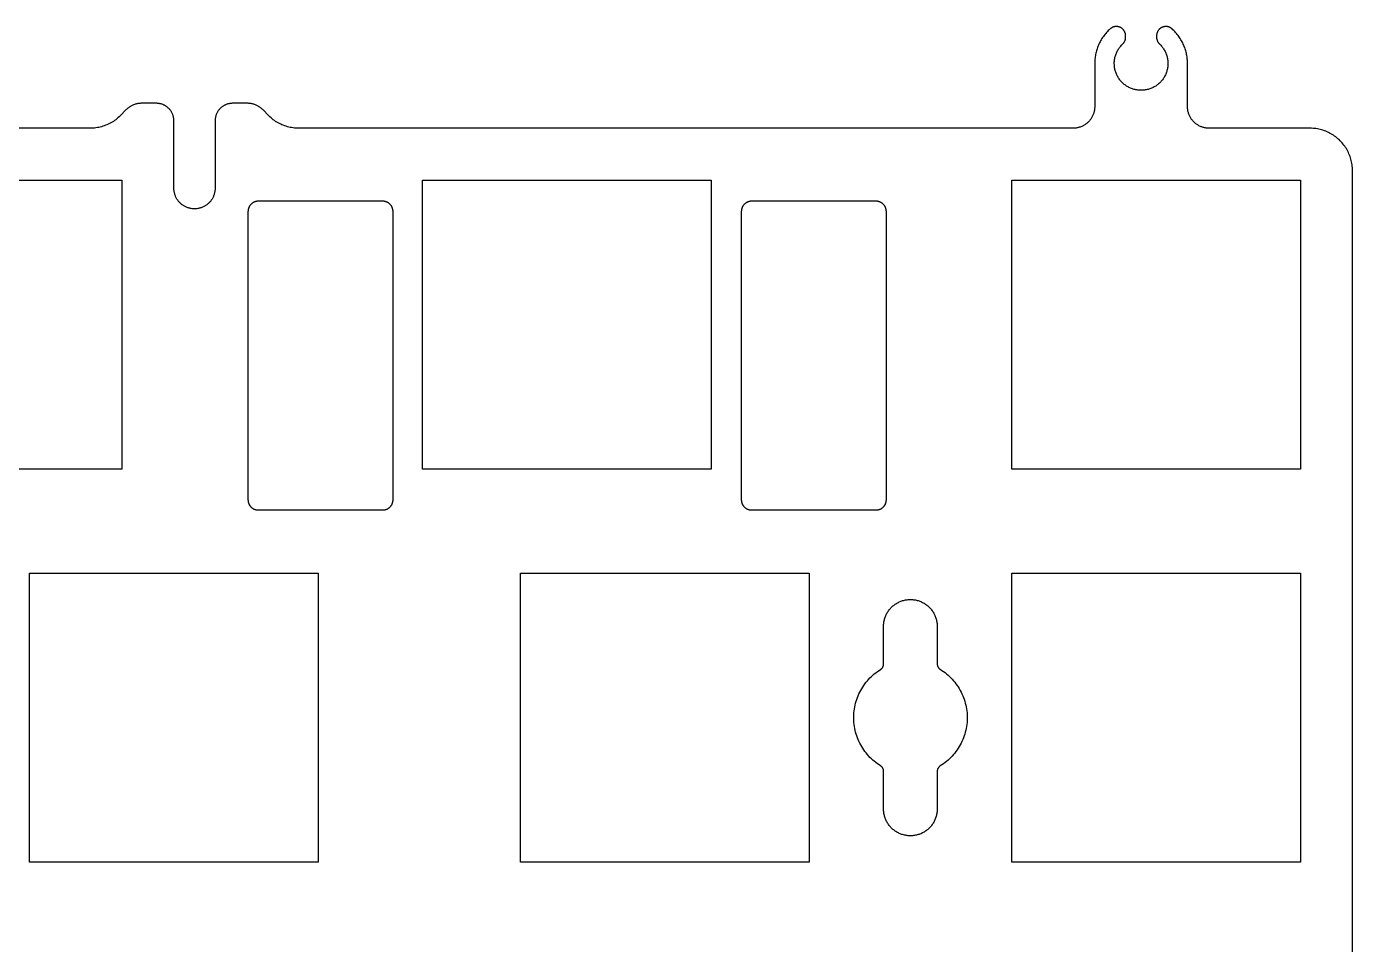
# Model space of a CAD drawing. Extents: x -940 to -635, y -394 to -288.
# Drawn here: x -699.7 to -635.4, y -332.7 to -288.2 of the extents above; entities that cross this region are included whole.
import ezdxf

# ---------------------------------------------------------------- set-up
doc = ezdxf.new("R2010")
doc.units = 0
doc.layers.add('Ð¡¼ü×ÖÄ¸', color=160, linetype='CONTINUOUS')

msp = doc.modelspace()

# ---------------------------------------------------------------- linework, layer by layer
at = {"layer": 'Ð¡¼ü×ÖÄ¸'}
for p, q in [((-646.388, -288.675, -95.366), (-646.388, -288.607, -95.366)), ((-644.888, -288.607, -95.366), (-644.888, -288.675, -95.366)), ((-647.888, -289.949, -95.366), (-647.888, -292.039, -95.366)), ((-643.388, -292.039, -95.366), (-643.388, -289.949, -95.366)), ((-693.386, -291.879, -95.366), (-694.103, -291.879, -95.366)), ((-688.972, -291.879, -95.366), (-689.689, -291.879, -95.366)), ((-694.845, -292.187, -95.366), (-695.147, -292.489, -95.366)), ((-687.928, -292.489, -95.366), (-688.23, -292.187, -95.366)), ((-696.597, -293.089, -95.366), (-737.105, -293.089, -95.366)), ((-692.536, -295.997, -95.366), (-692.536, -292.729, -95.366)), ((-690.539, -292.729, -95.366), (-690.539, -295.997, -95.366)), ((-648.938, -293.089, -95.366), (-686.478, -293.089, -95.366)), ((-637.439, -293.089, -95.366), (-642.339, -293.089, -95.366)), ((-635.389, -386.278, -95.366), (-635.389, -295.139, -95.366)), ((-688.427, -296.609, -95.366), (-682.427, -296.609, -95.366)), ((-664.507, -296.609, -95.366), (-658.507, -296.609, -95.366)), ((-688.927, -311.109, -95.366), (-688.927, -297.109, -95.366)), ((-681.927, -297.109, -95.366), (-681.927, -311.109, -95.366)), ((-665.007, -311.109, -95.366), (-665.007, -297.109, -95.366)), ((-658.007, -297.109, -95.366), (-658.007, -311.109, -95.366)), ((-682.427, -311.609, -95.366), (-688.427, -311.609, -95.366)), ((-658.507, -311.609, -95.366), (-664.507, -311.609, -95.366)), ((-658.124, -319.065, -95.366), (-658.124, -317.231, -95.366)), ((-655.524, -317.231, -95.366), (-655.524, -319.059, -95.366)), ((-658.124, -326.086, -95.366), (-658.124, -324.253, -95.366)), ((-655.524, -324.258, -95.366), (-655.524, -326.086, -95.366))]:
    msp.add_line(p, q, dxfattribs=at)
for points in [[(-646.388, -288.607), (-646.388, -288.594), (-646.389, -288.581), (-646.39, -288.567), (-646.391, -288.554), (-646.393, -288.54), (-646.396, -288.526), (-646.398, -288.512), (-646.402, -288.498), (-646.406, -288.483), (-646.41, -288.469), (-646.415, -288.454), (-646.42, -288.44), (-646.423, -288.433), (-646.427, -288.425), (-646.43, -288.418), (-646.433, -288.411), (-646.437, -288.404), (-646.441, -288.396), (-646.444, -288.389), (-646.449, -288.382), (-646.453, -288.375), (-646.457, -288.368), (-646.462, -288.361), (-646.466, -288.354), (-646.471, -288.347), (-646.476, -288.34), (-646.481, -288.333), (-646.486, -288.326), (-646.492, -288.32), (-646.498, -288.313), (-646.503, -288.307), (-646.509, -288.3), (-646.515, -288.294), (-646.521, -288.287), (-646.528, -288.281), (-646.534, -288.275), (-646.541, -288.269), (-646.548, -288.263), (-646.554, -288.258), (-646.562, -288.252), (-646.569, -288.247), (-646.576, -288.241), (-646.583, -288.236), (-646.591, -288.231), (-646.598, -288.226), (-646.606, -288.221), (-646.614, -288.217), (-646.622, -288.212), (-646.63, -288.208), (-646.638, -288.204), (-646.646, -288.2), (-646.655, -288.196), (-646.663, -288.193), (-646.671, -288.189), (-646.68, -288.186), (-646.688, -288.183), (-646.697, -288.18), (-646.706, -288.177), (-646.714, -288.174), (-646.723, -288.172), (-646.732, -288.17), (-646.741, -288.168), (-646.749, -288.166), (-646.758, -288.164), (-646.767, -288.163), (-646.776, -288.161), (-646.785, -288.16), (-646.794, -288.159), (-646.803, -288.158), (-646.811, -288.158), (-646.82, -288.157), (-646.829, -288.157), (-646.838, -288.157), (-646.846, -288.157), (-646.855, -288.157), (-646.864, -288.158), (-646.872, -288.158), (-646.881, -288.159), (-646.889, -288.16), (-646.898, -288.161), (-646.906, -288.162), (-646.914, -288.163), (-646.922, -288.165), (-646.93, -288.167), (-646.938, -288.168), (-646.946, -288.17), (-646.954, -288.172), (-646.962, -288.174), (-646.97, -288.177), (-646.977, -288.179), (-646.985, -288.182), (-646.992, -288.184), (-647.007, -288.19), (-647.021, -288.196), (-647.035, -288.202), (-647.048, -288.209), (-647.061, -288.216), (-647.073, -288.223), (-647.085, -288.231), (-647.097, -288.239), (-647.108, -288.247), (-647.118, -288.255), (-647.128, -288.263), (-647.138, -288.272), (-647.184, -288.314), (-647.229, -288.357), (-647.272, -288.402), (-647.314, -288.447), (-647.355, -288.494), (-647.394, -288.542), (-647.432, -288.591), (-647.469, -288.641), (-647.504, -288.691), (-647.538, -288.743), (-647.57, -288.795), (-647.601, -288.848), (-647.63, -288.901), (-647.657, -288.955), (-647.683, -289.01), (-647.707, -289.065), (-647.73, -289.12), (-647.751, -289.176), (-647.771, -289.231), (-647.789, -289.287), (-647.805, -289.343), (-647.82, -289.399), (-647.834, -289.455), (-647.845, -289.511), (-647.856, -289.567), (-647.864, -289.622), (-647.872, -289.678), (-647.878, -289.733), (-647.882, -289.787), (-647.886, -289.842), (-647.888, -289.895), (-647.888, -289.949)], [(-646.53, -289.002), (-646.519, -288.992), (-646.508, -288.981), (-646.498, -288.969), (-646.488, -288.958), (-646.479, -288.946), (-646.47, -288.933), (-646.461, -288.921), (-646.453, -288.908), (-646.445, -288.894), (-646.438, -288.881), (-646.431, -288.867), (-646.425, -288.853), (-646.419, -288.839), (-646.414, -288.825), (-646.409, -288.81), (-646.405, -288.796), (-646.401, -288.781), (-646.398, -288.766), (-646.395, -288.751), (-646.392, -288.736), (-646.391, -288.721), (-646.389, -288.705), (-646.389, -288.69), (-646.388, -288.675)], [(-643.388, -289.949), (-643.389, -289.895), (-643.391, -289.842), (-643.394, -289.787), (-643.399, -289.733), (-643.405, -289.678), (-643.412, -289.622), (-643.421, -289.567), (-643.431, -289.511), (-643.443, -289.455), (-643.456, -289.399), (-643.471, -289.343), (-643.488, -289.287), (-643.506, -289.231), (-643.525, -289.176), (-643.546, -289.12), (-643.569, -289.065), (-643.594, -289.01), (-643.619, -288.955), (-643.647, -288.901), (-643.676, -288.848), (-643.707, -288.795), (-643.739, -288.743), (-643.772, -288.691), (-643.808, -288.641), (-643.844, -288.591), (-643.882, -288.542), (-643.922, -288.494), (-643.963, -288.447), (-644.005, -288.402), (-644.048, -288.357), (-644.093, -288.314), (-644.138, -288.272), (-644.148, -288.263), (-644.158, -288.255), (-644.169, -288.247), (-644.18, -288.239), (-644.191, -288.231), (-644.203, -288.223), (-644.216, -288.216), (-644.229, -288.209), (-644.242, -288.202), (-644.256, -288.196), (-644.27, -288.19), (-644.284, -288.184), (-644.292, -288.182), (-644.299, -288.179), (-644.307, -288.177), (-644.314, -288.174), (-644.322, -288.172), (-644.33, -288.17), (-644.338, -288.168), (-644.346, -288.167), (-644.354, -288.165), (-644.362, -288.163), (-644.371, -288.162), (-644.379, -288.161), (-644.387, -288.16), (-644.396, -288.159), (-644.404, -288.158), (-644.413, -288.158), (-644.422, -288.157), (-644.43, -288.157), (-644.439, -288.157), (-644.448, -288.157), (-644.456, -288.157), (-644.465, -288.158), (-644.474, -288.158), (-644.483, -288.159), (-644.492, -288.16), (-644.501, -288.161), (-644.509, -288.163), (-644.518, -288.164), (-644.527, -288.166), (-644.536, -288.168), (-644.545, -288.17), (-644.553, -288.172), (-644.562, -288.174), (-644.571, -288.177), (-644.58, -288.18), (-644.588, -288.183), (-644.597, -288.186), (-644.605, -288.189), (-644.614, -288.193), (-644.622, -288.196), (-644.63, -288.2), (-644.638, -288.204), (-644.647, -288.208), (-644.655, -288.212), (-644.663, -288.217), (-644.67, -288.221), (-644.678, -288.226), (-644.686, -288.231), (-644.693, -288.236), (-644.701, -288.241), (-644.708, -288.247), (-644.715, -288.252), (-644.722, -288.258), (-644.729, -288.263), (-644.736, -288.269), (-644.742, -288.275), (-644.749, -288.281), (-644.755, -288.287), (-644.761, -288.294), (-644.767, -288.3), (-644.773, -288.307), (-644.779, -288.313), (-644.785, -288.32), (-644.79, -288.326), (-644.795, -288.333), (-644.8, -288.34), (-644.805, -288.347), (-644.81, -288.354), (-644.815, -288.361), (-644.819, -288.368), (-644.824, -288.375), (-644.828, -288.382), (-644.832, -288.389), (-644.836, -288.396), (-644.84, -288.404), (-644.843, -288.411), (-644.847, -288.418), (-644.85, -288.425), (-644.853, -288.433), (-644.856, -288.44), (-644.862, -288.454), (-644.867, -288.469), (-644.871, -288.483), (-644.875, -288.498), (-644.878, -288.512), (-644.881, -288.526), (-644.883, -288.54), (-644.885, -288.554), (-644.887, -288.567), (-644.888, -288.581), (-644.888, -288.594), (-644.888, -288.607)], [(-644.888, -288.675), (-644.888, -288.69), (-644.887, -288.705), (-644.886, -288.721), (-644.884, -288.736), (-644.882, -288.751), (-644.879, -288.766), (-644.876, -288.781), (-644.872, -288.796), (-644.867, -288.81), (-644.863, -288.825), (-644.857, -288.839), (-644.851, -288.853), (-644.845, -288.867), (-644.838, -288.881), (-644.831, -288.894), (-644.823, -288.908), (-644.815, -288.921), (-644.807, -288.933), (-644.798, -288.946), (-644.788, -288.958), (-644.779, -288.969), (-644.768, -288.981), (-644.758, -288.992), (-644.747, -289.002)], [(-644.747, -289.002), (-644.714, -289.034), (-644.683, -289.067), (-644.653, -289.101), (-644.624, -289.135), (-644.596, -289.171), (-644.57, -289.208), (-644.545, -289.246), (-644.521, -289.284), (-644.498, -289.323), (-644.477, -289.363), (-644.458, -289.404), (-644.439, -289.446), (-644.423, -289.488), (-644.407, -289.53), (-644.394, -289.574), (-644.381, -289.617), (-644.37, -289.661), (-644.361, -289.705), (-644.354, -289.75), (-644.347, -289.795), (-644.343, -289.84), (-644.34, -289.885), (-644.338, -289.93), (-644.339, -289.976), (-644.34, -290.021), (-644.344, -290.066), (-644.348, -290.111), (-644.355, -290.156), (-644.363, -290.2), (-644.372, -290.245), (-644.384, -290.289), (-644.396, -290.332), (-644.41, -290.375), (-644.426, -290.418), (-644.443, -290.46), (-644.461, -290.501), (-644.481, -290.542), (-644.503, -290.581), (-644.525, -290.621), (-644.55, -290.659), (-644.575, -290.696), (-644.602, -290.733), (-644.63, -290.769), (-644.659, -290.803), (-644.689, -290.837), (-644.721, -290.869), (-644.753, -290.901), (-644.787, -290.931), (-644.822, -290.96), (-644.857, -290.988), (-644.894, -291.015), (-644.932, -291.04), (-644.97, -291.064), (-645.009, -291.086), (-645.049, -291.108), (-645.09, -291.127), (-645.131, -291.146), (-645.173, -291.163), (-645.216, -291.178), (-645.259, -291.192), (-645.303, -291.205), (-645.346, -291.215), (-645.391, -291.225), (-645.435, -291.233), (-645.48, -291.239), (-645.525, -291.244), (-645.57, -291.247), (-645.616, -291.248), (-645.661, -291.248), (-645.706, -291.247), (-645.751, -291.244), (-645.796, -291.239), (-645.841, -291.233), (-645.886, -291.225), (-645.93, -291.215), (-645.974, -291.205), (-646.018, -291.192), (-646.061, -291.178), (-646.103, -291.163), (-646.145, -291.146), (-646.187, -291.127), (-646.227, -291.108), (-646.267, -291.086), (-646.307, -291.064), (-646.345, -291.04), (-646.383, -291.015), (-646.419, -290.988), (-646.455, -290.96), (-646.49, -290.931), (-646.523, -290.901), (-646.556, -290.869), (-646.587, -290.837), (-646.618, -290.803), (-646.647, -290.769), (-646.675, -290.733), (-646.702, -290.696), (-646.727, -290.659), (-646.751, -290.621), (-646.774, -290.581), (-646.795, -290.542), (-646.815, -290.501), (-646.834, -290.46), (-646.851, -290.418), (-646.866, -290.375), (-646.88, -290.332), (-646.893, -290.289), (-646.904, -290.245), (-646.914, -290.2), (-646.922, -290.156), (-646.928, -290.111), (-646.933, -290.066), (-646.936, -290.021), (-646.938, -289.976), (-646.938, -289.93), (-646.937, -289.885), (-646.934, -289.84), (-646.929, -289.795), (-646.923, -289.75), (-646.915, -289.705), (-646.906, -289.661), (-646.895, -289.617), (-646.883, -289.574), (-646.869, -289.53), (-646.854, -289.488), (-646.837, -289.446), (-646.819, -289.404), (-646.799, -289.363), (-646.778, -289.323), (-646.756, -289.284), (-646.732, -289.246), (-646.707, -289.208), (-646.68, -289.171), (-646.652, -289.135), (-646.624, -289.101), (-646.593, -289.067), (-646.562, -289.034), (-646.53, -289.002)], [(-694.103, -291.879), (-694.138, -291.88), (-694.174, -291.882), (-694.21, -291.885), (-694.246, -291.889), (-694.281, -291.894), (-694.316, -291.901), (-694.351, -291.909), (-694.386, -291.918), (-694.42, -291.928), (-694.454, -291.94), (-694.488, -291.952), (-694.521, -291.966), (-694.554, -291.981), (-694.586, -291.997), (-694.617, -292.014), (-694.648, -292.032), (-694.678, -292.051), (-694.708, -292.071), (-694.737, -292.092), (-694.765, -292.115), (-694.793, -292.138), (-694.819, -292.162), (-694.845, -292.187)], [(-692.536, -292.729), (-692.536, -292.7), (-692.538, -292.671), (-692.54, -292.642), (-692.544, -292.613), (-692.548, -292.585), (-692.554, -292.556), (-692.56, -292.528), (-692.567, -292.5), (-692.576, -292.472), (-692.585, -292.444), (-692.595, -292.417), (-692.606, -292.39), (-692.618, -292.364), (-692.631, -292.338), (-692.645, -292.313), (-692.66, -292.287), (-692.675, -292.263), (-692.691, -292.239), (-692.709, -292.216), (-692.726, -292.193), (-692.745, -292.17), (-692.765, -292.149), (-692.785, -292.128), (-692.806, -292.108), (-692.827, -292.088), (-692.849, -292.07), (-692.872, -292.052), (-692.896, -292.035), (-692.92, -292.018), (-692.944, -292.003), (-692.969, -291.988), (-692.995, -291.974), (-693.021, -291.962), (-693.047, -291.949), (-693.074, -291.938), (-693.101, -291.928), (-693.129, -291.919), (-693.157, -291.911), (-693.185, -291.903), (-693.213, -291.897), (-693.241, -291.891), (-693.27, -291.887), (-693.299, -291.884), (-693.328, -291.881), (-693.357, -291.88), (-693.386, -291.879)], [(-689.689, -291.879), (-689.718, -291.88), (-689.747, -291.881), (-689.776, -291.884), (-689.805, -291.887), (-689.834, -291.891), (-689.862, -291.897), (-689.89, -291.903), (-689.919, -291.911), (-689.946, -291.919), (-689.974, -291.928), (-690.001, -291.938), (-690.028, -291.949), (-690.054, -291.962), (-690.08, -291.974), (-690.106, -291.988), (-690.131, -292.003), (-690.155, -292.018), (-690.179, -292.035), (-690.203, -292.052), (-690.226, -292.07), (-690.248, -292.088), (-690.269, -292.108), (-690.29, -292.128), (-690.31, -292.149), (-690.33, -292.17), (-690.349, -292.193), (-690.367, -292.216), (-690.384, -292.239), (-690.4, -292.263), (-690.415, -292.287), (-690.43, -292.313), (-690.444, -292.338), (-690.457, -292.364), (-690.469, -292.39), (-690.48, -292.417), (-690.49, -292.444), (-690.499, -292.472), (-690.508, -292.5), (-690.515, -292.528), (-690.521, -292.556), (-690.527, -292.585), (-690.531, -292.613), (-690.535, -292.642), (-690.537, -292.671), (-690.539, -292.7), (-690.539, -292.729)], [(-688.23, -292.187), (-688.256, -292.162), (-688.282, -292.138), (-688.31, -292.115), (-688.338, -292.092), (-688.367, -292.071), (-688.397, -292.051), (-688.427, -292.032), (-688.458, -292.014), (-688.489, -291.997), (-688.522, -291.981), (-688.554, -291.966), (-688.587, -291.952), (-688.621, -291.94), (-688.655, -291.928), (-688.689, -291.918), (-688.724, -291.909), (-688.759, -291.901), (-688.794, -291.894), (-688.829, -291.889), (-688.865, -291.885), (-688.901, -291.882), (-688.937, -291.88), (-688.972, -291.879)], [(-695.147, -292.489), (-695.197, -292.537), (-695.249, -292.584), (-695.303, -292.629), (-695.358, -292.673), (-695.414, -292.714), (-695.472, -292.753), (-695.532, -292.791), (-695.592, -292.826), (-695.654, -292.859), (-695.716, -292.89), (-695.78, -292.919), (-695.845, -292.946), (-695.91, -292.971), (-695.977, -292.993), (-696.044, -293.013), (-696.111, -293.031), (-696.18, -293.046), (-696.248, -293.059), (-696.318, -293.07), (-696.387, -293.078), (-696.457, -293.084), (-696.527, -293.088), (-696.597, -293.089)], [(-686.478, -293.089), (-686.548, -293.088), (-686.618, -293.084), (-686.688, -293.078), (-686.758, -293.07), (-686.827, -293.059), (-686.895, -293.046), (-686.964, -293.031), (-687.031, -293.013), (-687.099, -292.993), (-687.165, -292.971), (-687.23, -292.946), (-687.295, -292.919), (-687.359, -292.89), (-687.422, -292.859), (-687.483, -292.826), (-687.544, -292.791), (-687.603, -292.753), (-687.661, -292.714), (-687.717, -292.673), (-687.772, -292.629), (-687.826, -292.584), (-687.878, -292.537), (-687.928, -292.489)], [(-647.888, -292.039), (-647.889, -292.075), (-647.891, -292.111), (-647.894, -292.146), (-647.898, -292.182), (-647.904, -292.218), (-647.91, -292.253), (-647.918, -292.288), (-647.927, -292.322), (-647.937, -292.357), (-647.949, -292.391), (-647.961, -292.424), (-647.975, -292.457), (-647.99, -292.49), (-648.006, -292.522), (-648.023, -292.554), (-648.041, -292.585), (-648.06, -292.615), (-648.08, -292.645), (-648.102, -292.674), (-648.124, -292.702), (-648.147, -292.729), (-648.171, -292.756), (-648.196, -292.782), (-648.222, -292.806), (-648.248, -292.831), (-648.276, -292.854), (-648.304, -292.876), (-648.333, -292.897), (-648.362, -292.917), (-648.393, -292.936), (-648.424, -292.954), (-648.455, -292.971), (-648.487, -292.987), (-648.52, -293.002), (-648.553, -293.016), (-648.587, -293.028), (-648.621, -293.04), (-648.655, -293.05), (-648.69, -293.059), (-648.725, -293.067), (-648.76, -293.074), (-648.795, -293.079), (-648.831, -293.084), (-648.867, -293.087), (-648.902, -293.089), (-648.938, -293.089)], [(-642.339, -293.089), (-642.375, -293.088), (-642.412, -293.087), (-642.448, -293.083), (-642.485, -293.079), (-642.521, -293.073), (-642.557, -293.066), (-642.593, -293.058), (-642.628, -293.048), (-642.663, -293.038), (-642.698, -293.026), (-642.732, -293.013), (-642.766, -292.998), (-642.799, -292.983), (-642.831, -292.966), (-642.863, -292.948), (-642.895, -292.929), (-642.926, -292.909), (-642.956, -292.888), (-642.985, -292.866), (-643.013, -292.843), (-643.041, -292.819), (-643.068, -292.794), (-643.094, -292.768), (-643.119, -292.742), (-643.143, -292.714), (-643.166, -292.685), (-643.188, -292.656), (-643.209, -292.626), (-643.229, -292.595), (-643.248, -292.564), (-643.265, -292.532), (-643.282, -292.499), (-643.298, -292.466), (-643.312, -292.432), (-643.325, -292.398), (-643.337, -292.364), (-643.348, -292.328), (-643.357, -292.293), (-643.365, -292.257), (-643.372, -292.221), (-643.378, -292.185), (-643.383, -292.149), (-643.386, -292.112), (-643.388, -292.076), (-643.388, -292.039)], [(-635.389, -295.139), (-635.39, -295.069), (-635.394, -294.999), (-635.4, -294.929), (-635.408, -294.86), (-635.419, -294.791), (-635.432, -294.722), (-635.447, -294.654), (-635.465, -294.586), (-635.485, -294.519), (-635.507, -294.453), (-635.532, -294.387), (-635.559, -294.322), (-635.588, -294.259), (-635.619, -294.196), (-635.652, -294.134), (-635.687, -294.074), (-635.725, -294.015), (-635.764, -293.957), (-635.806, -293.9), (-635.849, -293.845), (-635.894, -293.792), (-635.941, -293.74), (-635.989, -293.69), (-636.04, -293.641), (-636.092, -293.594), (-636.145, -293.549), (-636.2, -293.506), (-636.257, -293.464), (-636.315, -293.425), (-636.374, -293.388), (-636.434, -293.352), (-636.496, -293.319), (-636.559, -293.288), (-636.622, -293.259), (-636.687, -293.232), (-636.753, -293.207), (-636.819, -293.185), (-636.886, -293.165), (-636.954, -293.147), (-637.022, -293.132), (-637.091, -293.119), (-637.16, -293.108), (-637.229, -293.1), (-637.299, -293.094), (-637.369, -293.09), (-637.439, -293.089)], [(-690.539, -295.997), (-690.54, -296.031), (-690.542, -296.066), (-690.545, -296.1), (-690.549, -296.134), (-690.554, -296.168), (-690.561, -296.202), (-690.568, -296.236), (-690.577, -296.269), (-690.587, -296.302), (-690.598, -296.335), (-690.61, -296.367), (-690.624, -296.399), (-690.638, -296.43), (-690.654, -296.461), (-690.67, -296.491), (-690.688, -296.521), (-690.706, -296.55), (-690.726, -296.578), (-690.746, -296.606), (-690.768, -296.633), (-690.79, -296.659), (-690.814, -296.684), (-690.838, -296.709), (-690.863, -296.732), (-690.889, -296.755), (-690.915, -296.777), (-690.942, -296.798), (-690.97, -296.818), (-690.999, -296.837), (-691.028, -296.855), (-691.058, -296.873), (-691.089, -296.889), (-691.12, -296.904), (-691.152, -296.917), (-691.184, -296.93), (-691.216, -296.942), (-691.249, -296.952), (-691.282, -296.962), (-691.315, -296.97), (-691.349, -296.977), (-691.383, -296.983), (-691.417, -296.988), (-691.451, -296.991), (-691.486, -296.994), (-691.52, -296.995), (-691.555, -296.995), (-691.589, -296.994), (-691.624, -296.991), (-691.658, -296.988), (-691.692, -296.983), (-691.726, -296.977), (-691.76, -296.97), (-691.793, -296.962), (-691.826, -296.952), (-691.859, -296.942), (-691.892, -296.93), (-691.924, -296.917), (-691.955, -296.904), (-691.986, -296.889), (-692.017, -296.873), (-692.047, -296.855), (-692.076, -296.837), (-692.105, -296.818), (-692.133, -296.798), (-692.16, -296.777), (-692.187, -296.755), (-692.212, -296.732), (-692.237, -296.709), (-692.261, -296.684), (-692.285, -296.659), (-692.307, -296.633), (-692.329, -296.606), (-692.349, -296.578), (-692.369, -296.55), (-692.387, -296.521), (-692.405, -296.491), (-692.421, -296.461), (-692.437, -296.43), (-692.451, -296.399), (-692.465, -296.367), (-692.477, -296.335), (-692.488, -296.302), (-692.498, -296.269), (-692.507, -296.236), (-692.514, -296.202), (-692.521, -296.168), (-692.526, -296.134), (-692.53, -296.1), (-692.533, -296.066), (-692.535, -296.031), (-692.536, -295.997)], [(-688.927, -297.109), (-688.926, -297.092), (-688.926, -297.075), (-688.924, -297.058), (-688.922, -297.041), (-688.919, -297.024), (-688.916, -297.007), (-688.912, -296.991), (-688.908, -296.974), (-688.903, -296.958), (-688.898, -296.942), (-688.892, -296.926), (-688.885, -296.91), (-688.878, -296.894), (-688.871, -296.879), (-688.863, -296.864), (-688.854, -296.849), (-688.845, -296.835), (-688.835, -296.821), (-688.825, -296.807), (-688.815, -296.794), (-688.804, -296.781), (-688.792, -296.768), (-688.78, -296.756), (-688.768, -296.744), (-688.755, -296.732), (-688.742, -296.721), (-688.729, -296.711), (-688.715, -296.701), (-688.701, -296.691), (-688.686, -296.682), (-688.672, -296.673), (-688.657, -296.665), (-688.641, -296.658), (-688.626, -296.651), (-688.61, -296.644), (-688.594, -296.638), (-688.578, -296.633), (-688.562, -296.628), (-688.545, -296.623), (-688.528, -296.62), (-688.512, -296.616), (-688.495, -296.614), (-688.478, -296.612), (-688.461, -296.61), (-688.444, -296.609), (-688.427, -296.609)], [(-682.427, -296.609), (-682.41, -296.609), (-682.393, -296.61), (-682.376, -296.612), (-682.359, -296.614), (-682.342, -296.616), (-682.325, -296.62), (-682.308, -296.623), (-682.292, -296.628), (-682.275, -296.633), (-682.259, -296.638), (-682.243, -296.644), (-682.227, -296.651), (-682.212, -296.658), (-682.197, -296.665), (-682.182, -296.673), (-682.167, -296.682), (-682.152, -296.691), (-682.138, -296.701), (-682.125, -296.711), (-682.111, -296.721), (-682.098, -296.732), (-682.085, -296.744), (-682.073, -296.756), (-682.061, -296.768), (-682.05, -296.781), (-682.039, -296.794), (-682.028, -296.807), (-682.018, -296.821), (-682.009, -296.835), (-681.999, -296.849), (-681.991, -296.864), (-681.983, -296.879), (-681.975, -296.894), (-681.968, -296.91), (-681.962, -296.926), (-681.956, -296.942), (-681.95, -296.958), (-681.945, -296.974), (-681.941, -296.991), (-681.937, -297.007), (-681.934, -297.024), (-681.931, -297.041), (-681.929, -297.058), (-681.928, -297.075), (-681.927, -297.092), (-681.927, -297.109)], [(-665.007, -297.109), (-665.007, -297.092), (-665.006, -297.075), (-665.005, -297.058), (-665.003, -297.041), (-665, -297.024), (-664.997, -297.007), (-664.993, -296.991), (-664.989, -296.974), (-664.984, -296.958), (-664.978, -296.942), (-664.972, -296.926), (-664.966, -296.91), (-664.959, -296.894), (-664.951, -296.879), (-664.943, -296.864), (-664.934, -296.849), (-664.925, -296.835), (-664.916, -296.821), (-664.906, -296.807), (-664.895, -296.794), (-664.884, -296.781), (-664.873, -296.768), (-664.861, -296.756), (-664.848, -296.744), (-664.836, -296.732), (-664.823, -296.721), (-664.809, -296.711), (-664.796, -296.701), (-664.781, -296.691), (-664.767, -296.682), (-664.752, -296.673), (-664.737, -296.665), (-664.722, -296.658), (-664.706, -296.651), (-664.691, -296.644), (-664.675, -296.638), (-664.658, -296.633), (-664.642, -296.628), (-664.626, -296.623), (-664.609, -296.62), (-664.592, -296.616), (-664.575, -296.614), (-664.558, -296.612), (-664.541, -296.61), (-664.524, -296.609), (-664.507, -296.609)], [(-658.507, -296.609), (-658.49, -296.609), (-658.473, -296.61), (-658.456, -296.612), (-658.439, -296.614), (-658.422, -296.616), (-658.405, -296.62), (-658.389, -296.623), (-658.372, -296.628), (-658.356, -296.633), (-658.34, -296.638), (-658.324, -296.644), (-658.308, -296.651), (-658.292, -296.658), (-658.277, -296.665), (-658.262, -296.673), (-658.247, -296.682), (-658.233, -296.691), (-658.219, -296.701), (-658.205, -296.711), (-658.192, -296.721), (-658.179, -296.732), (-658.166, -296.744), (-658.154, -296.756), (-658.142, -296.768), (-658.13, -296.781), (-658.119, -296.794), (-658.109, -296.807), (-658.099, -296.821), (-658.089, -296.835), (-658.08, -296.849), (-658.071, -296.864), (-658.063, -296.879), (-658.056, -296.894), (-658.049, -296.91), (-658.042, -296.926), (-658.036, -296.942), (-658.031, -296.958), (-658.026, -296.974), (-658.021, -296.991), (-658.018, -297.007), (-658.014, -297.024), (-658.012, -297.041), (-658.01, -297.058), (-658.008, -297.075), (-658.007, -297.092), (-658.007, -297.109)], [(-688.427, -311.609), (-688.444, -311.609), (-688.461, -311.608), (-688.478, -311.606), (-688.495, -311.604), (-688.512, -311.602), (-688.528, -311.599), (-688.545, -311.595), (-688.562, -311.591), (-688.578, -311.586), (-688.594, -311.58), (-688.61, -311.574), (-688.626, -311.568), (-688.641, -311.561), (-688.657, -311.553), (-688.672, -311.545), (-688.686, -311.536), (-688.701, -311.527), (-688.715, -311.518), (-688.729, -311.508), (-688.742, -311.497), (-688.755, -311.486), (-688.768, -311.475), (-688.78, -311.463), (-688.792, -311.45), (-688.804, -311.438), (-688.815, -311.425), (-688.825, -311.411), (-688.835, -311.397), (-688.845, -311.383), (-688.854, -311.369), (-688.863, -311.354), (-688.871, -311.339), (-688.878, -311.324), (-688.885, -311.308), (-688.892, -311.293), (-688.898, -311.277), (-688.903, -311.26), (-688.908, -311.244), (-688.912, -311.228), (-688.916, -311.211), (-688.919, -311.194), (-688.922, -311.177), (-688.924, -311.16), (-688.926, -311.143), (-688.926, -311.126), (-688.927, -311.109)], [(-681.927, -311.109), (-681.927, -311.126), (-681.928, -311.143), (-681.929, -311.16), (-681.931, -311.177), (-681.934, -311.194), (-681.937, -311.211), (-681.941, -311.228), (-681.945, -311.244), (-681.95, -311.26), (-681.956, -311.277), (-681.962, -311.293), (-681.968, -311.308), (-681.975, -311.324), (-681.983, -311.339), (-681.991, -311.354), (-681.999, -311.369), (-682.009, -311.383), (-682.018, -311.397), (-682.028, -311.411), (-682.039, -311.425), (-682.05, -311.438), (-682.061, -311.45), (-682.073, -311.463), (-682.085, -311.475), (-682.098, -311.486), (-682.111, -311.497), (-682.125, -311.508), (-682.138, -311.518), (-682.152, -311.527), (-682.167, -311.536), (-682.182, -311.545), (-682.197, -311.553), (-682.212, -311.561), (-682.227, -311.568), (-682.243, -311.574), (-682.259, -311.58), (-682.275, -311.586), (-682.292, -311.591), (-682.308, -311.595), (-682.325, -311.599), (-682.342, -311.602), (-682.359, -311.604), (-682.376, -311.606), (-682.393, -311.608), (-682.41, -311.609), (-682.427, -311.609)], [(-664.507, -311.609), (-664.524, -311.609), (-664.541, -311.608), (-664.558, -311.606), (-664.575, -311.604), (-664.592, -311.602), (-664.609, -311.599), (-664.626, -311.595), (-664.642, -311.591), (-664.658, -311.586), (-664.675, -311.58), (-664.691, -311.574), (-664.706, -311.568), (-664.722, -311.561), (-664.737, -311.553), (-664.752, -311.545), (-664.767, -311.536), (-664.781, -311.527), (-664.796, -311.518), (-664.809, -311.508), (-664.823, -311.497), (-664.836, -311.486), (-664.848, -311.475), (-664.861, -311.463), (-664.873, -311.45), (-664.884, -311.438), (-664.895, -311.425), (-664.906, -311.411), (-664.916, -311.397), (-664.925, -311.383), (-664.934, -311.369), (-664.943, -311.354), (-664.951, -311.339), (-664.959, -311.324), (-664.966, -311.308), (-664.972, -311.293), (-664.978, -311.277), (-664.984, -311.26), (-664.989, -311.244), (-664.993, -311.228), (-664.997, -311.211), (-665, -311.194), (-665.003, -311.177), (-665.005, -311.16), (-665.006, -311.143), (-665.007, -311.126), (-665.007, -311.109)], [(-658.007, -311.109), (-658.007, -311.126), (-658.008, -311.143), (-658.01, -311.16), (-658.012, -311.177), (-658.014, -311.194), (-658.018, -311.211), (-658.021, -311.228), (-658.026, -311.244), (-658.031, -311.26), (-658.036, -311.277), (-658.042, -311.293), (-658.049, -311.308), (-658.056, -311.324), (-658.063, -311.339), (-658.071, -311.354), (-658.08, -311.369), (-658.089, -311.383), (-658.099, -311.397), (-658.109, -311.411), (-658.119, -311.425), (-658.13, -311.438), (-658.142, -311.45), (-658.154, -311.463), (-658.166, -311.475), (-658.179, -311.486), (-658.192, -311.497), (-658.205, -311.508), (-658.219, -311.518), (-658.233, -311.527), (-658.247, -311.536), (-658.262, -311.545), (-658.277, -311.553), (-658.292, -311.561), (-658.308, -311.568), (-658.324, -311.574), (-658.34, -311.58), (-658.356, -311.586), (-658.372, -311.591), (-658.389, -311.595), (-658.405, -311.599), (-658.422, -311.602), (-658.439, -311.604), (-658.456, -311.606), (-658.473, -311.608), (-658.49, -311.609), (-658.507, -311.609)], [(-658.124, -317.231), (-658.124, -317.187), (-658.121, -317.142), (-658.117, -317.097), (-658.112, -317.052), (-658.105, -317.008), (-658.097, -316.964), (-658.087, -316.92), (-658.075, -316.877), (-658.062, -316.834), (-658.048, -316.791), (-658.032, -316.75), (-658.014, -316.708), (-657.996, -316.667), (-657.976, -316.627), (-657.954, -316.588), (-657.931, -316.549), (-657.907, -316.512), (-657.881, -316.475), (-657.855, -316.439), (-657.827, -316.403), (-657.797, -316.369), (-657.767, -316.336), (-657.736, -316.304), (-657.703, -316.273), (-657.67, -316.244), (-657.635, -316.215), (-657.599, -316.188), (-657.563, -316.162), (-657.526, -316.137), (-657.487, -316.113), (-657.448, -316.091), (-657.409, -316.07), (-657.368, -316.051), (-657.327, -316.033), (-657.285, -316.016), (-657.243, -316.001), (-657.2, -315.987), (-657.157, -315.975), (-657.114, -315.964), (-657.07, -315.955), (-657.026, -315.947), (-656.981, -315.941), (-656.936, -315.936), (-656.892, -315.933), (-656.847, -315.932), (-656.802, -315.932), (-656.757, -315.933), (-656.712, -315.936), (-656.668, -315.941), (-656.623, -315.947), (-656.579, -315.955), (-656.535, -315.964), (-656.492, -315.975), (-656.448, -315.987), (-656.406, -316.001), (-656.363, -316.016), (-656.322, -316.033), (-656.281, -316.051), (-656.24, -316.07), (-656.201, -316.091), (-656.162, -316.113), (-656.123, -316.137), (-656.086, -316.162), (-656.049, -316.188), (-656.014, -316.215), (-655.979, -316.244), (-655.946, -316.273), (-655.913, -316.304), (-655.882, -316.336), (-655.851, -316.369), (-655.822, -316.403), (-655.794, -316.439), (-655.767, -316.475), (-655.742, -316.512), (-655.718, -316.549), (-655.695, -316.588), (-655.673, -316.627), (-655.653, -316.667), (-655.634, -316.708), (-655.617, -316.75), (-655.601, -316.791), (-655.587, -316.834), (-655.574, -316.877), (-655.562, -316.92), (-655.552, -316.964), (-655.544, -317.008), (-655.537, -317.052), (-655.531, -317.097), (-655.528, -317.142), (-655.525, -317.187), (-655.524, -317.231)], [(-658.267, -323.998), (-658.346, -323.946), (-658.424, -323.892), (-658.5, -323.836), (-658.574, -323.776), (-658.646, -323.715), (-658.716, -323.651), (-658.784, -323.584), (-658.849, -323.515), (-658.912, -323.444), (-658.972, -323.371), (-659.03, -323.296), (-659.085, -323.219), (-659.137, -323.14), (-659.187, -323.059), (-659.234, -322.977), (-659.278, -322.893), (-659.319, -322.807), (-659.357, -322.721), (-659.392, -322.632), (-659.424, -322.543), (-659.453, -322.453), (-659.479, -322.362), (-659.501, -322.27), (-659.521, -322.177), (-659.537, -322.084), (-659.55, -321.99), (-659.56, -321.895), (-659.566, -321.801), (-659.57, -321.706), (-659.57, -321.611), (-659.566, -321.517), (-659.56, -321.422), (-659.55, -321.328), (-659.537, -321.234), (-659.521, -321.14), (-659.501, -321.048), (-659.479, -320.956), (-659.453, -320.864), (-659.424, -320.774), (-659.392, -320.685), (-659.357, -320.597), (-659.319, -320.51), (-659.278, -320.425), (-659.234, -320.341), (-659.187, -320.258), (-659.137, -320.178), (-659.085, -320.099), (-659.03, -320.021), (-658.972, -319.946), (-658.912, -319.873), (-658.849, -319.802), (-658.784, -319.733), (-658.716, -319.667), (-658.646, -319.603), (-658.574, -319.541), (-658.5, -319.482), (-658.424, -319.425), (-658.346, -319.371), (-658.267, -319.32)], [(-658.267, -319.32), (-658.258, -319.314), (-658.25, -319.309), (-658.242, -319.303), (-658.234, -319.296), (-658.226, -319.29), (-658.218, -319.283), (-658.211, -319.276), (-658.204, -319.268), (-658.197, -319.261), (-658.191, -319.253), (-658.185, -319.245), (-658.179, -319.237), (-658.173, -319.228), (-658.167, -319.22), (-658.162, -319.211), (-658.158, -319.202), (-658.153, -319.193), (-658.149, -319.183), (-658.145, -319.174), (-658.141, -319.164), (-658.138, -319.155), (-658.135, -319.145), (-658.133, -319.135), (-658.131, -319.125), (-658.129, -319.115), (-658.127, -319.105), (-658.126, -319.095), (-658.125, -319.085), (-658.125, -319.075), (-658.124, -319.065)], [(-655.524, -319.059), (-655.524, -319.07), (-655.524, -319.08), (-655.523, -319.09), (-655.522, -319.1), (-655.52, -319.11), (-655.518, -319.12), (-655.516, -319.13), (-655.513, -319.14), (-655.51, -319.15), (-655.507, -319.159), (-655.504, -319.169), (-655.5, -319.178), (-655.496, -319.188), (-655.491, -319.197), (-655.486, -319.206), (-655.481, -319.215), (-655.476, -319.223), (-655.47, -319.232), (-655.464, -319.24), (-655.458, -319.248), (-655.451, -319.256), (-655.444, -319.263), (-655.437, -319.271), (-655.43, -319.278), (-655.422, -319.285), (-655.415, -319.291), (-655.407, -319.298), (-655.398, -319.304), (-655.39, -319.31), (-655.381, -319.315)], [(-655.381, -319.315), (-655.301, -319.366), (-655.223, -319.42), (-655.146, -319.477), (-655.072, -319.536), (-655, -319.598), (-654.929, -319.662), (-654.861, -319.728), (-654.796, -319.797), (-654.733, -319.868), (-654.672, -319.942), (-654.614, -320.017), (-654.559, -320.094), (-654.506, -320.173), (-654.456, -320.254), (-654.409, -320.337), (-654.364, -320.421), (-654.323, -320.507), (-654.285, -320.594), (-654.249, -320.682), (-654.217, -320.771), (-654.188, -320.862), (-654.162, -320.953), (-654.139, -321.046), (-654.12, -321.139), (-654.103, -321.232), (-654.09, -321.327), (-654.08, -321.421), (-654.074, -321.516), (-654.071, -321.611), (-654.071, -321.706), (-654.074, -321.801), (-654.08, -321.896), (-654.09, -321.991), (-654.103, -322.085), (-654.12, -322.179), (-654.139, -322.272), (-654.162, -322.364), (-654.188, -322.455), (-654.217, -322.546), (-654.249, -322.635), (-654.285, -322.724), (-654.323, -322.811), (-654.364, -322.896), (-654.409, -322.981), (-654.456, -323.063), (-654.506, -323.144), (-654.559, -323.223), (-654.614, -323.301), (-654.672, -323.376), (-654.733, -323.449), (-654.796, -323.52), (-654.861, -323.589), (-654.929, -323.656), (-655, -323.72), (-655.072, -323.782), (-655.146, -323.841), (-655.223, -323.897), (-655.301, -323.951), (-655.381, -324.002)], [(-658.124, -324.253), (-658.125, -324.242), (-658.125, -324.232), (-658.126, -324.222), (-658.127, -324.212), (-658.129, -324.202), (-658.131, -324.192), (-658.133, -324.182), (-658.135, -324.172), (-658.138, -324.163), (-658.141, -324.153), (-658.145, -324.143), (-658.149, -324.134), (-658.153, -324.125), (-658.158, -324.116), (-658.162, -324.107), (-658.167, -324.098), (-658.173, -324.089), (-658.179, -324.081), (-658.185, -324.073), (-658.191, -324.064), (-658.197, -324.057), (-658.204, -324.049), (-658.211, -324.042), (-658.218, -324.035), (-658.226, -324.028), (-658.234, -324.021), (-658.242, -324.015), (-658.25, -324.009), (-658.258, -324.003), (-658.267, -323.998)], [(-655.381, -324.002), (-655.39, -324.008), (-655.398, -324.014), (-655.407, -324.02), (-655.415, -324.026), (-655.422, -324.033), (-655.43, -324.039), (-655.437, -324.047), (-655.444, -324.054), (-655.451, -324.061), (-655.458, -324.069), (-655.464, -324.077), (-655.47, -324.086), (-655.476, -324.094), (-655.481, -324.103), (-655.486, -324.111), (-655.491, -324.12), (-655.496, -324.13), (-655.5, -324.139), (-655.504, -324.148), (-655.507, -324.158), (-655.51, -324.168), (-655.513, -324.177), (-655.516, -324.187), (-655.518, -324.197), (-655.52, -324.207), (-655.522, -324.217), (-655.523, -324.227), (-655.524, -324.238), (-655.524, -324.248), (-655.524, -324.258)], [(-655.524, -326.086), (-655.525, -326.131), (-655.528, -326.176), (-655.531, -326.22), (-655.537, -326.265), (-655.544, -326.309), (-655.552, -326.353), (-655.562, -326.397), (-655.574, -326.44), (-655.587, -326.483), (-655.601, -326.526), (-655.617, -326.568), (-655.634, -326.609), (-655.653, -326.65), (-655.673, -326.69), (-655.695, -326.729), (-655.718, -326.768), (-655.742, -326.806), (-655.767, -326.843), (-655.794, -326.879), (-655.822, -326.914), (-655.851, -326.948), (-655.882, -326.981), (-655.913, -327.013), (-655.946, -327.044), (-655.979, -327.074), (-656.014, -327.102), (-656.049, -327.13), (-656.086, -327.156), (-656.123, -327.181), (-656.162, -327.204), (-656.201, -327.226), (-656.24, -327.247), (-656.281, -327.267), (-656.322, -327.285), (-656.363, -327.301), (-656.406, -327.317), (-656.448, -327.33), (-656.492, -327.343), (-656.535, -327.353), (-656.579, -327.363), (-656.623, -327.37), (-656.668, -327.376), (-656.712, -327.381), (-656.757, -327.384), (-656.802, -327.386), (-656.847, -327.386), (-656.892, -327.384), (-656.936, -327.381), (-656.981, -327.376), (-657.026, -327.37), (-657.07, -327.363), (-657.114, -327.353), (-657.157, -327.343), (-657.2, -327.33), (-657.243, -327.317), (-657.285, -327.301), (-657.327, -327.285), (-657.368, -327.267), (-657.409, -327.247), (-657.448, -327.226), (-657.487, -327.204), (-657.526, -327.181), (-657.563, -327.156), (-657.599, -327.13), (-657.635, -327.102), (-657.67, -327.074), (-657.703, -327.044), (-657.736, -327.013), (-657.767, -326.981), (-657.797, -326.948), (-657.827, -326.914), (-657.855, -326.879), (-657.881, -326.843), (-657.907, -326.806), (-657.931, -326.768), (-657.954, -326.729), (-657.976, -326.69), (-657.996, -326.65), (-658.014, -326.609), (-658.032, -326.568), (-658.048, -326.526), (-658.062, -326.483), (-658.075, -326.44), (-658.087, -326.397), (-658.097, -326.353), (-658.105, -326.309), (-658.112, -326.265), (-658.117, -326.22), (-658.121, -326.176), (-658.124, -326.131), (-658.124, -326.086)]]:
    msp.add_lwpolyline(points, dxfattribs=at)
for points in [[(-695.064, -295.609), (-695.064, -309.608), (-709.063, -309.608), (-709.063, -295.609)], [(-680.488, -309.608), (-680.488, -295.609), (-666.489, -295.609), (-666.489, -309.608)], [(-637.914, -295.609), (-637.914, -309.608), (-651.913, -309.608), (-651.913, -295.609)], [(-685.539, -314.659), (-685.539, -328.658), (-699.538, -328.658), (-699.538, -314.659)], [(-661.726, -314.659), (-661.726, -328.658), (-675.726, -328.658), (-675.726, -314.659)], [(-637.914, -314.659), (-637.914, -328.658), (-651.913, -328.658), (-651.913, -314.659)]]:
    msp.add_lwpolyline(points, close=True, dxfattribs=at)

doc.saveas('drawing.dxf')
